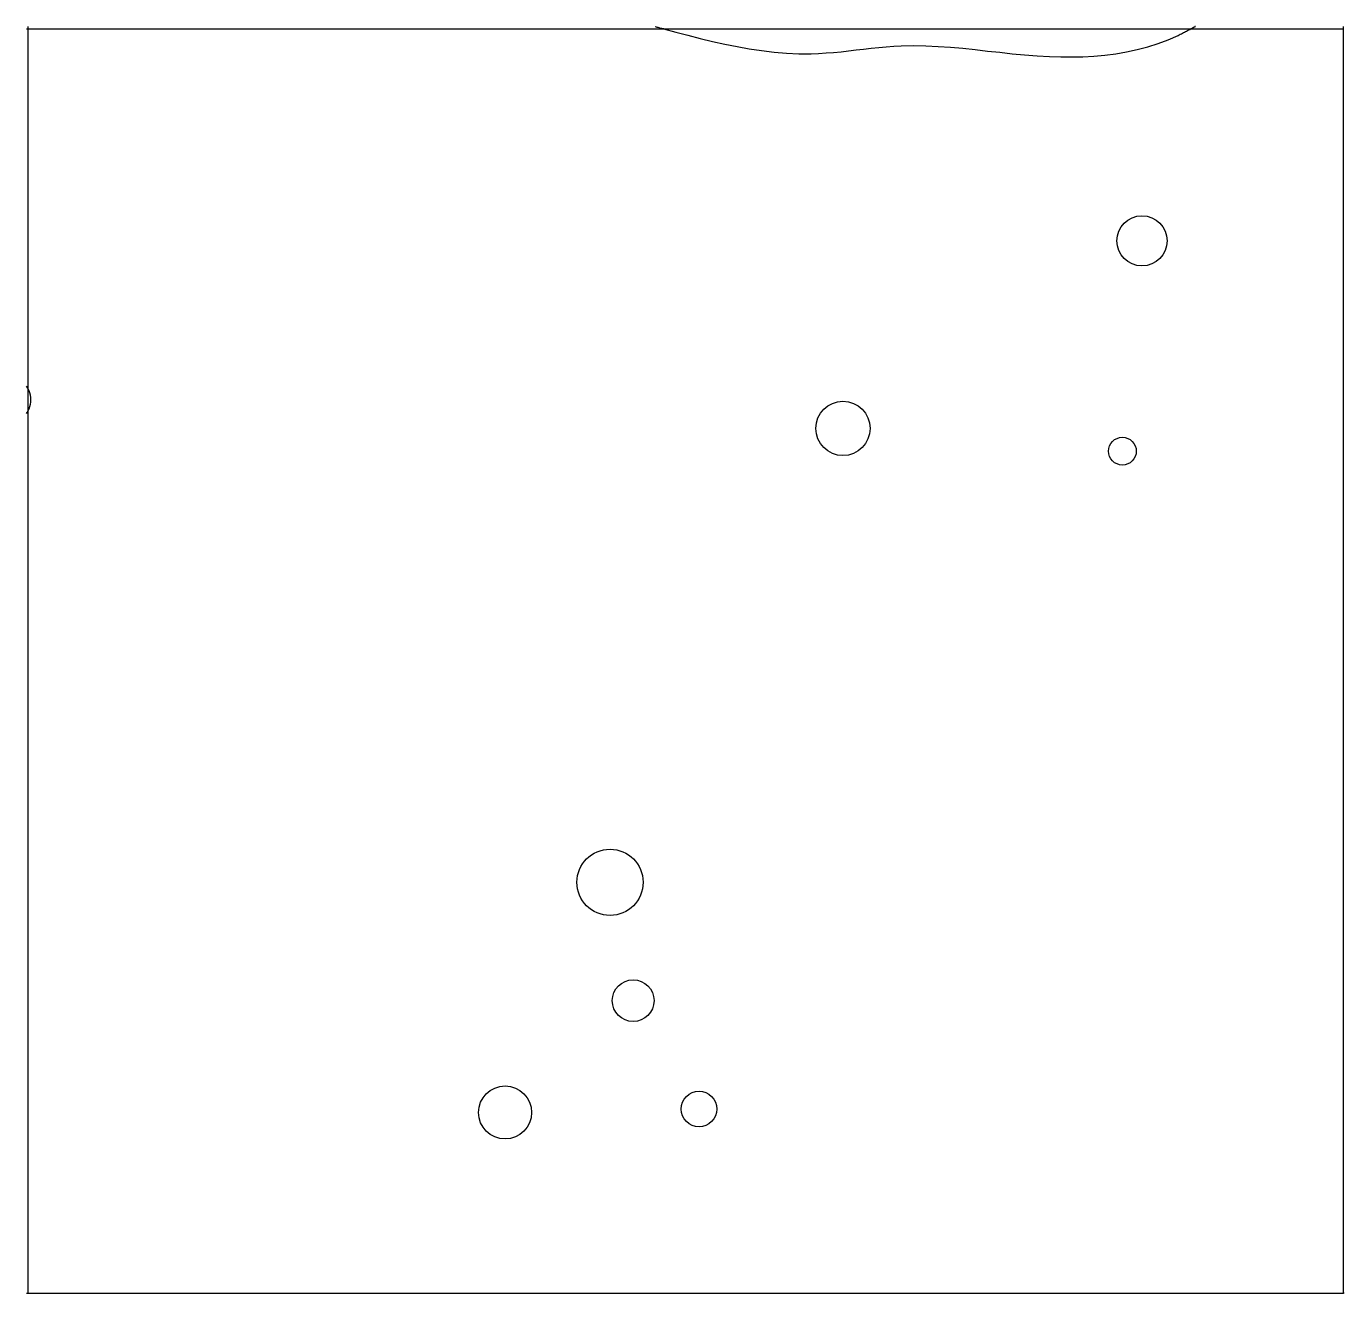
# Model space of a CAD drawing. Extents: x 8.03 to 9.06, y 1.57 to 2.55.
import ezdxf

# ---------------------------------------------------------------- set-up
doc = ezdxf.new("R2010")
doc.units = 0
doc.layers.add('LAYER1', color=7, linetype='CONTINUOUS')
doc.layers.add('LAYER12', color=5, linetype='CONTINUOUS')

msp = doc.modelspace()

# ---------------------------------------------------------------- linework, layer by layer
at = {"layer": 'LAYER1', "color": 7, "linetype": 'CONTINUOUS'}
for points in [[(8.5209, 2.5511), (8.5209, 2.5511), (8.5209, 2.5511), (8.5209, 2.5511), (8.5209, 2.5511), (8.5209, 2.5511), (8.5209, 2.5511), (8.5209, 2.5511), (8.5209, 2.5511), (8.5209, 2.5511), (8.5209, 2.5511), (8.5209, 2.5511), (8.5209, 2.5511), (8.5209, 2.5511), (8.5209, 2.5511), (8.5209, 2.5511), (8.5209, 2.5511), (8.5209, 2.5511), (8.5209, 2.5511), (8.5209, 2.5511), (8.5209, 2.5511), (8.5209, 2.5511), (8.5209, 2.5511), (8.5209, 2.5511), (8.5209, 2.5511)], [(8.5209, 2.5511), (8.5209, 2.5511), (8.5209, 2.5511), (8.5209, 2.5511), (8.5209, 2.5511), (8.5209, 2.5511), (8.5209, 2.5511), (8.5209, 2.5511), (8.5209, 2.5511), (8.5209, 2.5511), (8.5209, 2.5511), (8.5209, 2.5511), (8.5209, 2.5511), (8.5209, 2.5511), (8.5209, 2.5511), (8.5209, 2.5511), (8.5209, 2.5511), (8.5209, 2.5511), (8.5209, 2.5511), (8.5209, 2.5511), (8.5209, 2.5511), (8.5209, 2.5511), (8.5209, 2.5511), (8.5209, 2.5511), (8.5209, 2.5511)], [(8.5209, 2.5511), (8.5209, 2.5511), (8.5209, 2.5511), (8.5209, 2.5511), (8.5209, 2.5511), (8.5209, 2.5511), (8.5209, 2.5511), (8.5209, 2.5511), (8.5209, 2.5511), (8.5209, 2.5511), (8.5209, 2.5511), (8.5209, 2.5511), (8.5209, 2.5511), (8.5209, 2.5511), (8.5209, 2.5511), (8.5209, 2.5511), (8.5209, 2.5511), (8.5209, 2.5511), (8.5209, 2.5511), (8.5209, 2.5511), (8.5209, 2.5511), (8.5209, 2.5511), (8.5209, 2.5511), (8.5209, 2.5511), (8.5209, 2.5511)], [(8.5209, 2.5511), (8.5209, 2.5511), (8.5209, 2.5511), (8.5209, 2.5511), (8.5209, 2.5511), (8.5209, 2.5511), (8.5209, 2.5511), (8.5209, 2.5511), (8.5209, 2.5511), (8.5209, 2.5511), (8.5209, 2.5511), (8.5209, 2.5511), (8.5209, 2.5511), (8.5209, 2.5511), (8.5209, 2.5511), (8.5209, 2.5511), (8.5209, 2.5511), (8.5209, 2.5511), (8.5209, 2.5511), (8.5209, 2.5511), (8.5209, 2.5511), (8.5209, 2.5511), (8.5209, 2.5511), (8.5209, 2.5511), (8.5209, 2.5511)], [(8.5209, 2.5511), (8.5215, 2.5509), (8.5222, 2.5507), (8.5229, 2.5506), (8.5236, 2.5504), (8.5242, 2.5502), (8.5248, 2.55), (8.5253, 2.5499), (8.5258, 2.5498), (8.5263, 2.5496), (8.5267, 2.5495), (8.527, 2.5494), (8.5273, 2.5494), (8.5274, 2.5493), (8.5275, 2.5493), (8.5276, 2.5493), (8.5276, 2.5493), (8.5276, 2.5493), (8.5276, 2.5493), (8.5276, 2.5493), (8.5275, 2.5493), (8.5275, 2.5493), (8.5274, 2.5493), (8.5274, 2.5493), (8.5273, 2.5494)], [(8.9373, 2.5494), (8.9376, 2.5495), (8.9379, 2.5497), (8.9382, 2.5499), (8.9386, 2.5501), (8.9389, 2.5502), (8.9392, 2.5504), (8.9394, 2.5505), (8.9397, 2.5507), (8.9399, 2.5508), (8.9402, 2.5509), (8.9403, 2.551), (8.9405, 2.5511), (8.9407, 2.5512), (8.9408, 2.5513), (8.9409, 2.5513), (8.9409, 2.5513), (8.9409, 2.5513), (8.9409, 2.5513), (8.9409, 2.5513), (8.9408, 2.5513), (8.9408, 2.5512), (8.9407, 2.5512), (8.9406, 2.5512), (8.9405, 2.5511)], [(8.9405, 2.5511), (8.9405, 2.5511), (8.9405, 2.5511), (8.9405, 2.5511), (8.9405, 2.5511), (8.9405, 2.5511), (8.9405, 2.5511), (8.9405, 2.5511), (8.9405, 2.5511), (8.9405, 2.5511), (8.9405, 2.5511), (8.9405, 2.5511), (8.9405, 2.5511), (8.9405, 2.5511), (8.9405, 2.5511), (8.9405, 2.5511), (8.9405, 2.5511), (8.9405, 2.5511), (8.9405, 2.5511), (8.9405, 2.5511), (8.9405, 2.5511), (8.9405, 2.5511), (8.9405, 2.5511), (8.9405, 2.5511), (8.9405, 2.5511)], [(8.9405, 2.5511), (8.9405, 2.5511), (8.9405, 2.5511), (8.9405, 2.5511), (8.9405, 2.5511), (8.9405, 2.5511), (8.9405, 2.5511), (8.9405, 2.5511), (8.9405, 2.5511), (8.9405, 2.5511), (8.9405, 2.5511), (8.9405, 2.5511), (8.9405, 2.5511), (8.9405, 2.5511), (8.9405, 2.5511), (8.9405, 2.5511), (8.9405, 2.5511), (8.9405, 2.5511), (8.9405, 2.5511), (8.9405, 2.5511), (8.9405, 2.5511), (8.9405, 2.5511), (8.9405, 2.5511), (8.9405, 2.5511), (8.9405, 2.5511)], [(8.9405, 2.5511), (8.9405, 2.5511), (8.9405, 2.5511), (8.9405, 2.5511), (8.9405, 2.5511), (8.9405, 2.5511), (8.9405, 2.5511), (8.9405, 2.5511), (8.9405, 2.5511), (8.9405, 2.5511), (8.9405, 2.5511), (8.9405, 2.5511), (8.9405, 2.5511), (8.9405, 2.5511), (8.9405, 2.5511), (8.9405, 2.5511), (8.9405, 2.5511), (8.9405, 2.5511), (8.9405, 2.5511), (8.9405, 2.5511), (8.9405, 2.5511), (8.9405, 2.5511), (8.9405, 2.5511), (8.9405, 2.5511), (8.9405, 2.5511)], [(8.5273, 2.5494), (8.5368, 2.5468), (8.5463, 2.5444), (8.5559, 2.5419), (8.5654, 2.5396), (8.5749, 2.5375), (8.5845, 2.5355), (8.594, 2.5338), (8.6036, 2.5324), (8.6132, 2.5312), (8.6228, 2.5304), (8.6324, 2.53), (8.642, 2.53), (8.6478, 2.5302), (8.6537, 2.5306), (8.6595, 2.531), (8.6654, 2.5316), (8.6712, 2.5322), (8.677, 2.5329), (8.6829, 2.5335), (8.6887, 2.5342), (8.6946, 2.5348), (8.7004, 2.5353), (8.7063, 2.5358), (8.7121, 2.5361), (8.7217, 2.5363), (8.7312, 2.5361), (8.7408, 2.5357), (8.7503, 2.535), (8.7599, 2.5342), (8.7695, 2.5332), (8.7791, 2.5321), (8.7887, 2.5311), (8.7983, 2.53), (8.808, 2.5291), (8.8177, 2.5283), (8.8275, 2.5278), (8.8361, 2.5275), (8.8447, 2.5275), (8.8533, 2.5277), (8.8619, 2.5282), (8.8704, 2.5289), (8.8789, 2.53), (8.8873, 2.5314), (8.8956, 2.5332), (8.9038, 2.5354), (8.9119, 2.5379), (8.9197, 2.5409), (8.9274, 2.5443), (8.9283, 2.5447), (8.9291, 2.5451), (8.9299, 2.5455), (8.9307, 2.546), (8.9316, 2.5464), (8.9324, 2.5468), (8.9332, 2.5472), (8.934, 2.5476), (8.9348, 2.5481), (8.9356, 2.5485), (8.9365, 2.5489), (8.9373, 2.5494)]]:
    msp.add_lwpolyline(points, dxfattribs=at)
for centre, radius in [((8.8993, 2.3845), 0.0195), ((8.6668, 2.2386), 0.0211), ((8.8841, 2.2209), 0.0108), ((8.4857, 1.8856), 0.0257), ((8.5037, 1.7936), 0.0162), ((8.4041, 1.7066), 0.0206), ((8.5549, 1.7093), 0.0138)]:
    msp.add_circle(centre, radius, dxfattribs=at)
for start, end in [(30.0685, 36.4839), (22.8407, 30.0691), (-22.8414, 22.8407), (-30.0691, -22.8407), (-36.4851, -30.0687)]:
    msp.add_arc((8.0176, 2.2609), 0.0179, start, end, dxfattribs=at)
at = {"layer": 'LAYER12', "color": 5, "linetype": 'CONTINUOUS'}
for points in [[(8.033, 2.5511), (8.033, 2.5511)], [(8.033, 2.5511), (8.033, 2.5494)], [(8.033, 2.5511), (8.033, 2.5511)], [(9.0561, 2.5494), (9.0561, 2.5511)], [(8.0319, 2.5494), (8.033, 2.5494)], [(8.033, 2.5494), (8.033, 2.5494)], [(8.033, 2.5494), (8.034, 2.5494)], [(8.033, 2.5494), (8.033, 1.5665)], [(8.034, 2.5494), (9.0561, 2.5494)], [(9.0561, 2.5494), (9.0561, 2.5494)], [(9.0561, 2.5494), (9.0561, 2.5494)], [(9.0561, 2.5494), (9.0561, 2.5494)], [(9.0561, 1.5665), (9.0561, 2.5494)], [(8.033, 1.5657), (8.0319, 1.5657)], [(8.033, 1.5665), (8.033, 1.5661)], [(8.033, 1.5661), (8.033, 1.5657)], [(8.034, 1.5657), (8.033, 1.5657)], [(9.0561, 1.5657), (8.034, 1.5657)], [(9.0561, 1.5665), (9.0561, 1.5657)], [(9.0561, 1.5657), (9.0561, 1.5665)]]:
    msp.add_lwpolyline(points, dxfattribs=at)

doc.saveas('drawing.dxf')
